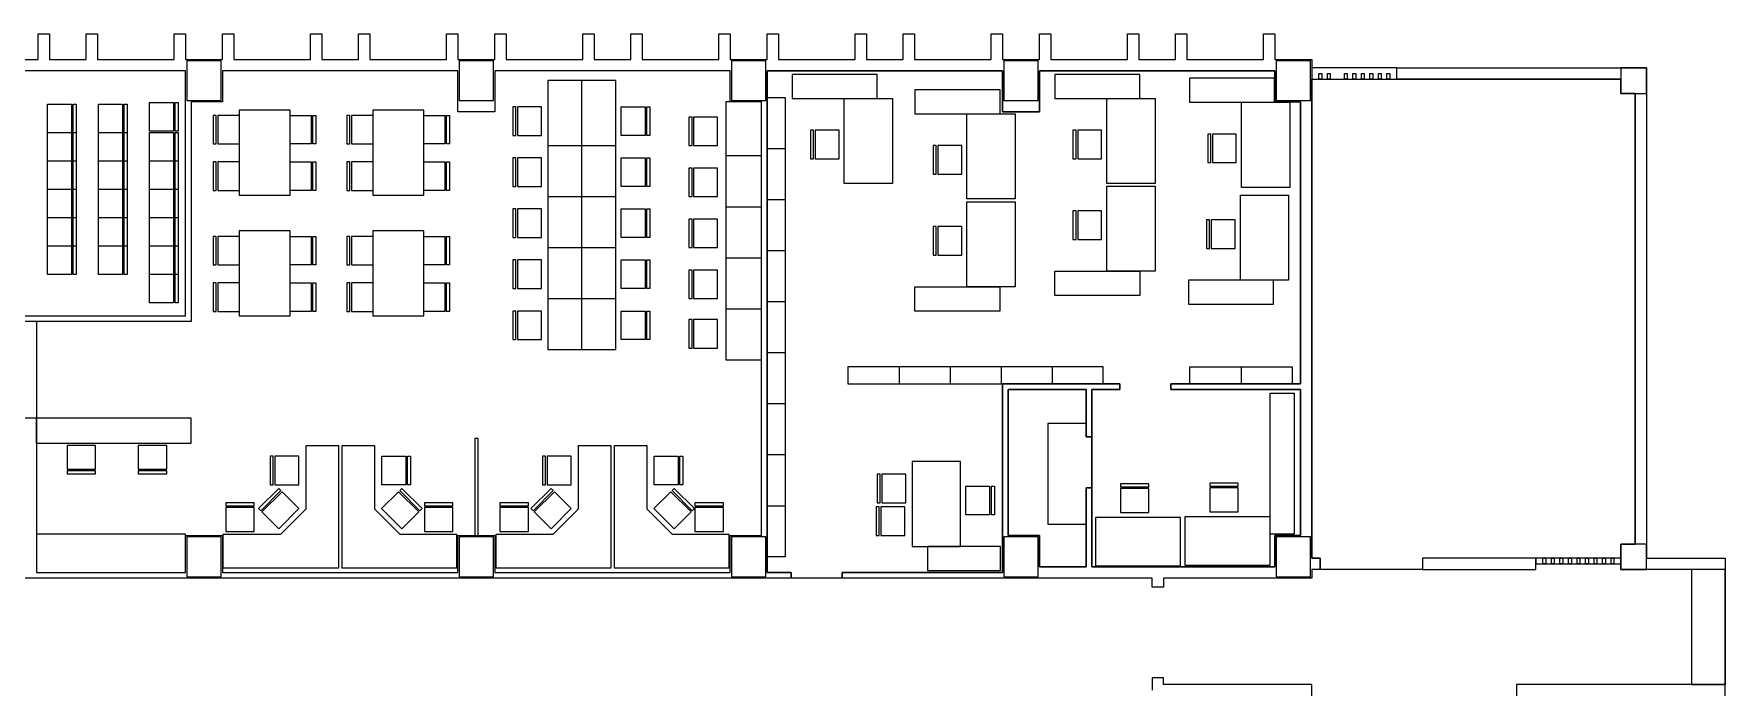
# Model space of a CAD drawing. Header units: centimetres. Extents: x 436 to 7222, y 856 to 7917.
# Drawn here: x 4241 to 7222, y 4951 to 6103 of the extents above; entities that cross this region are included whole.
import ezdxf

# ---------------------------------------------------------------- set-up
doc = ezdxf.new("R2010")
doc.units = ezdxf.units.CM
doc.header["$MEASUREMENT"] = 0
for name, color, linetype in [('Chair', 142, 'Continuous'), ('Classrooms', 1, 'Continuous'), ('Entrance', 2, 'Continuous'), ('Furniture', 2, 'Continuous'), ('Meeting rooms', 1, 'Continuous'), ('Offices', 1, 'Continuous'), ('Storage', 40, 'Continuous'), ('Walls', 6, 'Continuous')]:
    doc.layers.add(name, color=color, linetype=linetype)

msp = doc.modelspace()

# ---------------------------------------------------------------- linework, layer by layer
at = {"layer": 'Chair'}
for p, q in [((4265.4, 5979.1), (4307.6, 5979.1)), ((4265.4, 5928.8), (4265.4, 5979.1)), ((4307.6, 5979.1), (4307.6, 5928.8)), ((4310.6, 5979.1), (4315.9, 5979.1)), ((4310.6, 5928.8), (4310.6, 5979.1)), ((4315.9, 5979.1), (4315.9, 5928.8)), ((4355.4, 5979.1), (4397.6, 5979.1)), ((4355.4, 5928.8), (4355.4, 5979.1)), ((4397.6, 5979.1), (4397.6, 5928.8)), ((4400.6, 5979.1), (4405.9, 5979.1)), ((4400.6, 5928.8), (4400.6, 5979.1)), ((4405.9, 5979.1), (4405.9, 5928.8)), ((4445.4, 5982.1), (4487.6, 5982.1)), ((4445.4, 5931.7), (4445.4, 5982.1)), ((4487.6, 5982.1), (4487.6, 5931.7)), ((4490.6, 5982.1), (4495.9, 5982.1)), ((4490.6, 5931.7), (4490.6, 5982.1)), ((4495.9, 5982.1), (4495.9, 5931.7)), ((5090.9, 5974.4), (5085.6, 5974.4)), ((5085.6, 5974.4), (5085.6, 5924.1)), ((5090.9, 5924.1), (5090.9, 5974.4)), ((5136.1, 5974.4), (5093.9, 5974.4)), ((5093.9, 5974.4), (5093.9, 5924.1)), ((5136.1, 5924.1), (5136.1, 5974.4)), ((5276.8, 5974.4), (5319, 5974.4)), ((5276.8, 5924.1), (5276.8, 5974.4)), ((5319, 5974.4), (5319, 5924.1)), ((5321.9, 5974.4), (5327.3, 5974.4)), ((5321.9, 5924.1), (5321.9, 5974.4)), ((5327.3, 5974.4), (5327.3, 5924.1)), ((4562.9, 5959.4), (4557.5, 5959.4)), ((4557.5, 5959.4), (4557.5, 5909)), ((4562.9, 5909), (4562.9, 5959.4)), ((4603.4, 5959.4), (4565.9, 5959.4)), ((4565.9, 5959.4), (4565.9, 5909)), ((4693.4, 5959.4), (4730.2, 5959.4)), ((4730.2, 5959.4), (4730.2, 5909)), ((4733.2, 5959.4), (4738.5, 5959.4)), ((4733.2, 5909), (4733.2, 5959.4)), ((4738.5, 5959.4), (4738.5, 5909)), ((4798.2, 5959.4), (4792.8, 5959.4)), ((4792.8, 5959.4), (4792.8, 5909)), ((4798.2, 5909), (4798.2, 5959.4)), ((4838.6, 5959.4), (4801.2, 5959.4)), ((4801.2, 5959.4), (4801.2, 5909)), ((4928.6, 5959.4), (4965.5, 5959.4)), ((4965.5, 5959.4), (4965.5, 5909)), ((4968.5, 5959.4), (4973.8, 5959.4)), ((4968.5, 5909), (4968.5, 5959.4)), ((4973.8, 5959.4), (4973.8, 5909)), ((5401.4, 5956.5), (5396, 5956.5)), ((5396, 5956.5), (5396, 5906.2)), ((5401.4, 5906.2), (5401.4, 5956.5)), ((5446.5, 5956.5), (5404.3, 5956.5)), ((5404.3, 5956.5), (5404.3, 5906.2)), ((5446.5, 5906.2), (5446.5, 5956.5)), ((5615.4, 5933.1), (5610, 5933.1)), ((5610, 5933.1), (5610, 5882.8)), ((5615.4, 5882.8), (5615.4, 5933.1)), ((5660.5, 5933.1), (5618.3, 5933.1)), ((5618.3, 5933.1), (5618.3, 5882.8)), ((5660.5, 5882.8), (5660.5, 5933.1)), ((6078.3, 5933.1), (6072.9, 5933.1)), ((6072.9, 5933.1), (6072.9, 5882.8)), ((6078.3, 5882.8), (6078.3, 5933.1)), ((6123.4, 5933.1), (6081.3, 5933.1)), ((6081.3, 5933.1), (6081.3, 5882.8)), ((6123.4, 5882.8), (6123.4, 5933.1)), ((4265.4, 5929.1), (4307.6, 5929.1)), ((4265.4, 5878.8), (4265.4, 5929.1)), ((4307.6, 5928.8), (4265.4, 5928.8)), ((4307.6, 5929.1), (4307.6, 5878.8)), ((4310.6, 5929.1), (4315.9, 5929.1)), ((4310.6, 5878.8), (4310.6, 5929.1)), ((4315.9, 5928.8), (4310.6, 5928.8)), ((4315.9, 5929.1), (4315.9, 5878.8)), ((4355.4, 5929.1), (4397.6, 5929.1)), ((4355.4, 5878.8), (4355.4, 5929.1)), ((4397.6, 5928.8), (4355.4, 5928.8)), ((4397.6, 5929.1), (4397.6, 5878.8)), ((4400.6, 5929.1), (4405.9, 5929.1)), ((4400.6, 5878.8), (4400.6, 5929.1)), ((4405.9, 5928.8), (4400.6, 5928.8)), ((4405.9, 5929.1), (4405.9, 5878.8)), ((4487.6, 5931.7), (4445.4, 5931.7)), ((4445.4, 5929.1), (4487.6, 5929.1)), ((4445.4, 5878.8), (4445.4, 5929.1)), ((4487.6, 5929.1), (4487.6, 5878.8)), ((4495.9, 5931.7), (4490.6, 5931.7)), ((4490.6, 5929.1), (4495.9, 5929.1)), ((4490.6, 5878.8), (4490.6, 5929.1)), ((4495.9, 5929.1), (4495.9, 5878.8)), ((4557.5, 5909), (4562.9, 5909)), ((4565.9, 5909), (4603.4, 5909)), ((4730.2, 5909), (4693.4, 5909)), ((4738.5, 5909), (4733.2, 5909)), ((4792.8, 5909), (4798.2, 5909)), ((4801.2, 5909), (4838.6, 5909)), ((4965.5, 5909), (4928.6, 5909)), ((4973.8, 5909), (4968.5, 5909)), ((5085.6, 5924.1), (5090.9, 5924.1)), ((5093.9, 5924.1), (5136.1, 5924.1)), ((5319, 5924.1), (5276.8, 5924.1)), ((5327.3, 5924.1), (5321.9, 5924.1)), ((5396, 5906.2), (5401.4, 5906.2)), ((5404.3, 5906.2), (5446.5, 5906.2)), ((5831.8, 5906.3), (5826.5, 5906.3)), ((5826.5, 5906.3), (5826.5, 5855.9)), ((5831.8, 5855.9), (5831.8, 5906.3)), ((5877, 5906.3), (5834.8, 5906.3)), ((5834.8, 5906.3), (5834.8, 5855.9)), ((5877, 5855.9), (5877, 5906.3)), ((6315.7, 5926.5), (6310.3, 5926.5)), ((6310.3, 5926.5), (6310.3, 5876.2)), ((6315.7, 5876.2), (6315.7, 5926.5)), ((6360.8, 5926.5), (6318.6, 5926.5)), ((6318.6, 5926.5), (6318.6, 5876.2)), ((6360.8, 5876.2), (6360.8, 5926.5)), ((4265.4, 5879.1), (4307.6, 5879.1)), ((4265.4, 5828.8), (4265.4, 5879.1)), ((4307.6, 5878.8), (4265.4, 5878.8)), ((4307.6, 5879.1), (4307.6, 5828.8)), ((4310.6, 5879.1), (4315.9, 5879.1)), ((4310.6, 5828.8), (4310.6, 5879.1)), ((4315.9, 5878.8), (4310.6, 5878.8)), ((4315.9, 5879.1), (4315.9, 5828.8)), ((4355.4, 5879.1), (4397.6, 5879.1)), ((4355.4, 5828.8), (4355.4, 5879.1)), ((4397.6, 5878.8), (4355.4, 5878.8)), ((4397.6, 5879.1), (4397.6, 5828.8)), ((4400.6, 5879.1), (4405.9, 5879.1)), ((4400.6, 5828.8), (4400.6, 5879.1)), ((4405.9, 5878.8), (4400.6, 5878.8)), ((4405.9, 5879.1), (4405.9, 5828.8)), ((4445.4, 5879.1), (4487.6, 5879.1)), ((4445.4, 5828.8), (4445.4, 5879.1)), ((4487.6, 5878.8), (4445.4, 5878.8)), ((4487.6, 5879.1), (4487.6, 5828.8)), ((4490.6, 5879.1), (4495.9, 5879.1)), ((4490.6, 5828.8), (4490.6, 5879.1)), ((4495.9, 5878.8), (4490.6, 5878.8)), ((4495.9, 5879.1), (4495.9, 5828.8)), ((4562.9, 5877.4), (4557.5, 5877.4)), ((4557.5, 5877.4), (4557.5, 5827.1)), ((4562.9, 5827.1), (4562.9, 5877.4)), ((4603.4, 5877.4), (4565.9, 5877.4)), ((4565.9, 5877.4), (4565.9, 5827.1)), ((4693.4, 5877.4), (4730.2, 5877.4)), ((4730.2, 5877.4), (4730.2, 5827.1)), ((4733.2, 5877.4), (4738.5, 5877.4)), ((4733.2, 5827.1), (4733.2, 5877.4)), ((4738.5, 5877.4), (4738.5, 5827.1)), ((4798.2, 5877.4), (4792.8, 5877.4)), ((4792.8, 5877.4), (4792.8, 5827.1)), ((4798.2, 5827.1), (4798.2, 5877.4)), ((4838.6, 5877.4), (4801.2, 5877.4)), ((4801.2, 5877.4), (4801.2, 5827.1)), ((4928.6, 5877.4), (4965.5, 5877.4)), ((4965.5, 5877.4), (4965.5, 5827.1)), ((4968.5, 5877.4), (4973.8, 5877.4)), ((4968.5, 5827.1), (4968.5, 5877.4)), ((4973.8, 5877.4), (4973.8, 5827.1)), ((5090.9, 5884.4), (5085.6, 5884.4)), ((5085.6, 5884.4), (5085.6, 5834.1)), ((5090.9, 5834.1), (5090.9, 5884.4)), ((5136.1, 5884.4), (5093.9, 5884.4)), ((5093.9, 5884.4), (5093.9, 5834.1)), ((5136.1, 5834.1), (5136.1, 5884.4)), ((5276.8, 5884.4), (5319, 5884.4)), ((5276.8, 5834.1), (5276.8, 5884.4)), ((5319, 5884.4), (5319, 5834.1)), ((5321.9, 5884.4), (5327.3, 5884.4)), ((5321.9, 5834.1), (5321.9, 5884.4)), ((5327.3, 5884.4), (5327.3, 5834.1)), ((5610, 5882.8), (5615.4, 5882.8)), ((5618.3, 5882.8), (5660.5, 5882.8)), ((6072.9, 5882.8), (6078.3, 5882.8)), ((6081.3, 5882.8), (6123.4, 5882.8)), ((6310.3, 5876.2), (6315.7, 5876.2)), ((6318.6, 5876.2), (6360.8, 5876.2)), ((5401.4, 5866.5), (5396, 5866.5)), ((5396, 5866.5), (5396, 5816.2)), ((5401.4, 5816.2), (5401.4, 5866.5)), ((5446.5, 5866.5), (5404.3, 5866.5)), ((5404.3, 5866.5), (5404.3, 5816.2)), ((5446.5, 5816.2), (5446.5, 5866.5)), ((5826.5, 5855.9), (5831.8, 5855.9)), ((5834.8, 5855.9), (5877, 5855.9)), ((4265.4, 5829.1), (4307.6, 5829.1)), ((4265.4, 5778.8), (4265.4, 5829.1)), ((4307.6, 5828.8), (4265.4, 5828.8)), ((4307.6, 5829.1), (4307.6, 5778.8)), ((4310.6, 5829.1), (4315.9, 5829.1)), ((4310.6, 5778.8), (4310.6, 5829.1)), ((4315.9, 5828.8), (4310.6, 5828.8)), ((4315.9, 5829.1), (4315.9, 5778.8)), ((4355.4, 5829.1), (4397.6, 5829.1)), ((4355.4, 5778.8), (4355.4, 5829.1)), ((4397.6, 5828.8), (4355.4, 5828.8)), ((4397.6, 5829.1), (4397.6, 5778.8)), ((4400.6, 5829.1), (4405.9, 5829.1)), ((4400.6, 5778.8), (4400.6, 5829.1)), ((4405.9, 5828.8), (4400.6, 5828.8)), ((4405.9, 5829.1), (4405.9, 5778.8)), ((4445.4, 5829.1), (4487.6, 5829.1)), ((4445.4, 5778.8), (4445.4, 5829.1)), ((4487.6, 5828.8), (4445.4, 5828.8)), ((4487.6, 5829.1), (4487.6, 5778.8)), ((4490.6, 5829.1), (4495.9, 5829.1)), ((4490.6, 5778.8), (4490.6, 5829.1)), ((4495.9, 5828.8), (4490.6, 5828.8)), ((4495.9, 5829.1), (4495.9, 5778.8)), ((4557.5, 5827.1), (4562.9, 5827.1)), ((4565.9, 5827.1), (4603.4, 5827.1)), ((4730.2, 5827.1), (4693.4, 5827.1)), ((4738.5, 5827.1), (4733.2, 5827.1)), ((4792.8, 5827.1), (4798.2, 5827.1)), ((4801.2, 5827.1), (4838.6, 5827.1)), ((4965.5, 5827.1), (4928.6, 5827.1)), ((4973.8, 5827.1), (4968.5, 5827.1)), ((5085.6, 5834.1), (5090.9, 5834.1)), ((5093.9, 5834.1), (5136.1, 5834.1)), ((5319, 5834.1), (5276.8, 5834.1)), ((5327.3, 5834.1), (5321.9, 5834.1)), ((5396, 5816.2), (5401.4, 5816.2)), ((5404.3, 5816.2), (5446.5, 5816.2)), ((5090.9, 5794.4), (5085.6, 5794.4)), ((5085.6, 5794.4), (5085.6, 5744.1)), ((5090.9, 5744.1), (5090.9, 5794.4)), ((5136.1, 5794.4), (5093.9, 5794.4)), ((5093.9, 5794.4), (5093.9, 5744.1)), ((5136.1, 5744.1), (5136.1, 5794.4)), ((5276.8, 5794.4), (5319, 5794.4)), ((5276.8, 5744.1), (5276.8, 5794.4)), ((5319, 5794.4), (5319, 5744.1)), ((5321.9, 5794.4), (5327.3, 5794.4)), ((5321.9, 5744.1), (5321.9, 5794.4)), ((5327.3, 5794.4), (5327.3, 5744.1)), ((6078.3, 5790.8), (6072.9, 5790.8)), ((6072.9, 5790.8), (6072.9, 5740.4)), ((6078.3, 5740.4), (6078.3, 5790.8)), ((6123.4, 5790.8), (6081.3, 5790.8)), ((6081.3, 5790.8), (6081.3, 5740.4)), ((6123.4, 5740.4), (6123.4, 5790.8)), ((4265.4, 5779.1), (4307.6, 5779.1)), ((4265.4, 5728.8), (4265.4, 5779.1)), ((4307.6, 5778.8), (4265.4, 5778.8)), ((4307.6, 5779.1), (4307.6, 5728.8)), ((4310.6, 5779.1), (4315.9, 5779.1)), ((4310.6, 5728.8), (4310.6, 5779.1)), ((4315.9, 5778.8), (4310.6, 5778.8)), ((4315.9, 5779.1), (4315.9, 5728.8)), ((4355.4, 5779.1), (4397.6, 5779.1)), ((4355.4, 5728.8), (4355.4, 5779.1)), ((4397.6, 5778.8), (4355.4, 5778.8)), ((4397.6, 5779.1), (4397.6, 5728.8)), ((4400.6, 5779.1), (4405.9, 5779.1)), ((4400.6, 5728.8), (4400.6, 5779.1)), ((4405.9, 5778.8), (4400.6, 5778.8)), ((4405.9, 5779.1), (4405.9, 5728.8)), ((4445.4, 5779.1), (4487.6, 5779.1)), ((4445.4, 5728.8), (4445.4, 5779.1)), ((4487.6, 5778.8), (4445.4, 5778.8)), ((4487.6, 5779.1), (4487.6, 5728.8)), ((4490.6, 5779.1), (4495.9, 5779.1)), ((4490.6, 5728.8), (4490.6, 5779.1)), ((4495.9, 5778.8), (4490.6, 5778.8)), ((4495.9, 5779.1), (4495.9, 5728.8)), ((5401.4, 5776.5), (5396, 5776.5)), ((5396, 5776.5), (5396, 5726.2)), ((5401.4, 5726.2), (5401.4, 5776.5)), ((5446.5, 5776.5), (5404.3, 5776.5)), ((5404.3, 5776.5), (5404.3, 5726.2)), ((5446.5, 5726.2), (5446.5, 5776.5)), ((5831.7, 5763.2), (5826.3, 5763.2)), ((5826.3, 5763.2), (5826.3, 5712.8)), ((5831.7, 5712.8), (5831.7, 5763.2)), ((5876.8, 5763.2), (5834.6, 5763.2)), ((5834.6, 5763.2), (5834.6, 5712.8)), ((5876.8, 5712.8), (5876.8, 5763.2)), ((6313.7, 5775.3), (6308.3, 5775.3)), ((6308.3, 5775.3), (6308.3, 5724.9)), ((6313.7, 5724.9), (6313.7, 5775.3)), ((6358.8, 5775.3), (6316.6, 5775.3)), ((6316.6, 5775.3), (6316.6, 5724.9)), ((6358.8, 5724.9), (6358.8, 5775.3)), ((4265.4, 5729.1), (4307.6, 5729.1)), ((4265.4, 5678.8), (4265.4, 5729.1)), ((4307.6, 5728.8), (4265.4, 5728.8)), ((4307.6, 5729.1), (4307.6, 5678.8)), ((4310.6, 5729.1), (4315.9, 5729.1)), ((4310.6, 5678.8), (4310.6, 5729.1)), ((4315.9, 5728.8), (4310.6, 5728.8)), ((4315.9, 5729.1), (4315.9, 5678.8)), ((4355.4, 5729.1), (4397.6, 5729.1)), ((4355.4, 5678.8), (4355.4, 5729.1)), ((4397.6, 5728.8), (4355.4, 5728.8)), ((4397.6, 5729.1), (4397.6, 5678.8)), ((4400.6, 5729.1), (4405.9, 5729.1)), ((4400.6, 5678.8), (4400.6, 5729.1)), ((4405.9, 5728.8), (4400.6, 5728.8)), ((4405.9, 5729.1), (4405.9, 5678.8)), ((4445.4, 5729.1), (4487.6, 5729.1)), ((4445.4, 5678.8), (4445.4, 5729.1)), ((4487.6, 5728.8), (4445.4, 5728.8)), ((4487.6, 5729.1), (4487.6, 5678.8)), ((4490.6, 5729.1), (4495.9, 5729.1)), ((4490.6, 5678.8), (4490.6, 5729.1)), ((4495.9, 5728.8), (4490.6, 5728.8)), ((4495.9, 5729.1), (4495.9, 5678.8)), ((4562.9, 5746.1), (4557.5, 5746.1)), ((4557.5, 5746.1), (4557.5, 5695.8)), ((4562.9, 5695.8), (4562.9, 5746.1)), ((4603.4, 5746.1), (4565.9, 5746.1)), ((4565.9, 5746.1), (4565.9, 5695.8)), ((4693.4, 5746.1), (4730.2, 5746.1)), ((4730.2, 5746.1), (4730.2, 5695.8)), ((4733.2, 5746.1), (4738.5, 5746.1)), ((4733.2, 5695.8), (4733.2, 5746.1)), ((4738.5, 5746.1), (4738.5, 5695.8)), ((4798.2, 5746.1), (4792.8, 5746.1)), ((4792.8, 5746.1), (4792.8, 5695.8)), ((4798.2, 5695.8), (4798.2, 5746.1)), ((4838.6, 5746.1), (4801.2, 5746.1)), ((4801.2, 5746.1), (4801.2, 5695.8)), ((4928.6, 5746.1), (4965.5, 5746.1)), ((4965.5, 5746.1), (4965.5, 5695.8)), ((4968.5, 5746.1), (4973.8, 5746.1)), ((4968.5, 5695.8), (4968.5, 5746.1)), ((4973.8, 5746.1), (4973.8, 5695.8)), ((5085.6, 5744.1), (5090.9, 5744.1)), ((5093.9, 5744.1), (5136.1, 5744.1)), ((5319, 5744.1), (5276.8, 5744.1)), ((5327.3, 5744.1), (5321.9, 5744.1)), ((5396, 5726.2), (5401.4, 5726.2)), ((5404.3, 5726.2), (5446.5, 5726.2)), ((6072.9, 5740.4), (6078.3, 5740.4)), ((6081.3, 5740.4), (6123.4, 5740.4)), ((6308.3, 5724.9), (6313.7, 5724.9)), ((6316.6, 5724.9), (6358.8, 5724.9)), ((4557.5, 5695.8), (4562.9, 5695.8)), ((4565.9, 5695.8), (4603.4, 5695.8)), ((4730.2, 5695.8), (4693.4, 5695.8)), ((4738.5, 5695.8), (4733.2, 5695.8)), ((4792.8, 5695.8), (4798.2, 5695.8)), ((4801.2, 5695.8), (4838.6, 5695.8)), ((4965.5, 5695.8), (4928.6, 5695.8)), ((4973.8, 5695.8), (4968.5, 5695.8)), ((5090.9, 5704.4), (5085.6, 5704.4)), ((5085.6, 5704.4), (5085.6, 5654.1)), ((5090.9, 5654.1), (5090.9, 5704.4)), ((5136.1, 5704.4), (5093.9, 5704.4)), ((5093.9, 5704.4), (5093.9, 5654.1)), ((5136.1, 5654.1), (5136.1, 5704.4)), ((5276.8, 5704.4), (5319, 5704.4)), ((5276.8, 5654.1), (5276.8, 5704.4)), ((5319, 5704.4), (5319, 5654.1)), ((5321.9, 5704.4), (5327.3, 5704.4)), ((5321.9, 5654.1), (5321.9, 5704.4)), ((5327.3, 5704.4), (5327.3, 5654.1)), ((5826.3, 5712.8), (5831.7, 5712.8)), ((5834.6, 5712.8), (5876.8, 5712.8)), ((4307.6, 5678.8), (4265.4, 5678.8)), ((4315.9, 5678.8), (4310.6, 5678.8)), ((4397.6, 5678.8), (4355.4, 5678.8)), ((4405.9, 5678.8), (4400.6, 5678.8)), ((4445.4, 5679.1), (4487.6, 5679.1)), ((4445.4, 5628.8), (4445.4, 5679.1)), ((4487.6, 5678.8), (4445.4, 5678.8)), ((4487.6, 5679.1), (4487.6, 5628.8)), ((4490.6, 5679.1), (4495.9, 5679.1)), ((4490.6, 5628.8), (4490.6, 5679.1)), ((4495.9, 5678.8), (4490.6, 5678.8)), ((4495.9, 5679.1), (4495.9, 5628.8)), ((4562.9, 5664.2), (4557.5, 5664.2)), ((4557.5, 5664.2), (4557.5, 5613.8)), ((4562.9, 5613.8), (4562.9, 5664.2)), ((4603.4, 5664.2), (4565.9, 5664.2)), ((4565.9, 5664.2), (4565.9, 5613.8)), ((4693.4, 5664.2), (4730.2, 5664.2)), ((4730.2, 5664.2), (4730.2, 5613.8)), ((4733.2, 5664.2), (4738.5, 5664.2)), ((4733.2, 5613.8), (4733.2, 5664.2)), ((4738.5, 5664.2), (4738.5, 5613.8)), ((4798.2, 5664.2), (4792.8, 5664.2)), ((4792.8, 5664.2), (4792.8, 5613.8)), ((4798.2, 5613.8), (4798.2, 5664.2)), ((4838.6, 5664.2), (4801.2, 5664.2)), ((4801.2, 5664.2), (4801.2, 5613.8)), ((4928.6, 5664.2), (4965.5, 5664.2)), ((4965.5, 5664.2), (4965.5, 5613.8)), ((4968.5, 5664.2), (4973.8, 5664.2)), ((4968.5, 5613.8), (4968.5, 5664.2)), ((4973.8, 5664.2), (4973.8, 5613.8)), ((5401.4, 5686.5), (5396, 5686.5)), ((5396, 5686.5), (5396, 5636.2)), ((5401.4, 5636.2), (5401.4, 5686.5)), ((5446.5, 5686.5), (5404.3, 5686.5)), ((5404.3, 5686.5), (5404.3, 5636.2)), ((5446.5, 5636.2), (5446.5, 5686.5)), ((5085.6, 5654.1), (5090.9, 5654.1)), ((5093.9, 5654.1), (5136.1, 5654.1)), ((5319, 5654.1), (5276.8, 5654.1)), ((5327.3, 5654.1), (5321.9, 5654.1)), ((5396, 5636.2), (5401.4, 5636.2)), ((5404.3, 5636.2), (5446.5, 5636.2)), ((4487.6, 5628.8), (4445.4, 5628.8)), ((4495.9, 5628.8), (4490.6, 5628.8)), ((4557.5, 5613.8), (4562.9, 5613.8)), ((4565.9, 5613.8), (4603.4, 5613.8)), ((4730.2, 5613.8), (4693.4, 5613.8)), ((4738.5, 5613.8), (4733.2, 5613.8)), ((4792.8, 5613.8), (4798.2, 5613.8)), ((4801.2, 5613.8), (4838.6, 5613.8)), ((4965.5, 5613.8), (4928.6, 5613.8)), ((4973.8, 5613.8), (4968.5, 5613.8)), ((5090.9, 5614.4), (5085.6, 5614.4)), ((5085.6, 5614.4), (5085.6, 5564.1)), ((5090.9, 5564.1), (5090.9, 5614.4)), ((5136.1, 5614.4), (5093.9, 5614.4)), ((5093.9, 5614.4), (5093.9, 5564.1)), ((5136.1, 5564.1), (5136.1, 5614.4)), ((5276.8, 5614.4), (5319, 5614.4)), ((5276.8, 5564.1), (5276.8, 5614.4)), ((5319, 5614.4), (5319, 5564.1)), ((5321.9, 5614.4), (5327.3, 5614.4)), ((5321.9, 5564.1), (5321.9, 5614.4)), ((5327.3, 5614.4), (5327.3, 5564.1)), ((5401.4, 5599.3), (5396, 5599.3)), ((5396, 5599.3), (5396, 5549)), ((5401.4, 5549), (5401.4, 5599.3)), ((5446.5, 5599.3), (5404.3, 5599.3)), ((5404.3, 5599.3), (5404.3, 5549)), ((5446.5, 5549), (5446.5, 5599.3)), ((5085.6, 5564.1), (5090.9, 5564.1)), ((5093.9, 5564.1), (5136.1, 5564.1)), ((5319, 5564.1), (5276.8, 5564.1)), ((5327.3, 5564.1), (5321.9, 5564.1)), ((5396, 5549), (5401.4, 5549)), ((5404.3, 5549), (5446.5, 5549)), ((4299.8, 5377.4), (4299.8, 5335.2)), ((4350.1, 5377.4), (4299.8, 5377.4)), ((4350.1, 5335.2), (4350.1, 5377.4)), ((4425.5, 5377.4), (4425.5, 5335.2)), ((4475.9, 5377.4), (4425.5, 5377.4)), ((4475.9, 5335.2), (4475.9, 5377.4)), ((4663.2, 5358.4), (4657.9, 5358.4)), ((4657.9, 5358.4), (4657.9, 5308)), ((4663.2, 5308), (4663.2, 5358.4)), ((4708.4, 5358.4), (4666.2, 5358.4)), ((4666.2, 5358.4), (4666.2, 5308)), ((4708.4, 5308), (4708.4, 5358.4)), ((4854.7, 5358.4), (4896.9, 5358.4)), ((4854.7, 5308), (4854.7, 5358.4)), ((4896.9, 5358.4), (4896.9, 5308)), ((4899.9, 5358.4), (4905.2, 5358.4)), ((4899.9, 5308), (4899.9, 5358.4)), ((4905.2, 5358.4), (4905.2, 5308)), ((5143.2, 5358.4), (5137.9, 5358.4)), ((5137.9, 5358.4), (5137.9, 5308)), ((5143.2, 5308), (5143.2, 5358.4)), ((5188.4, 5358.4), (5146.2, 5358.4)), ((5146.2, 5358.4), (5146.2, 5308)), ((5188.4, 5308), (5188.4, 5358.4)), ((5334.7, 5358.4), (5376.9, 5358.4)), ((5334.7, 5308), (5334.7, 5358.4)), ((5376.9, 5358.4), (5376.9, 5308)), ((5379.9, 5358.4), (5385.2, 5358.4)), ((5379.9, 5308), (5379.9, 5358.4)), ((5385.2, 5358.4), (5385.2, 5308)), ((4299.8, 5335.2), (4350.1, 5335.2)), ((4299.8, 5332.3), (4299.8, 5326.9)), ((4350.1, 5332.3), (4299.8, 5332.3)), ((4299.8, 5326.9), (4350.1, 5326.9)), ((4350.1, 5326.9), (4350.1, 5332.3)), ((4425.5, 5335.2), (4475.9, 5335.2)), ((4425.5, 5332.3), (4425.5, 5326.9)), ((4475.9, 5332.3), (4425.5, 5332.3)), ((4425.5, 5326.9), (4475.9, 5326.9)), ((4475.9, 5326.9), (4475.9, 5332.3)), ((4657.9, 5308), (4663.2, 5308)), ((4666.2, 5308), (4708.4, 5308)), ((4896.9, 5308), (4854.7, 5308)), ((4905.2, 5308), (4899.9, 5308)), ((5137.9, 5308), (5143.2, 5308)), ((5146.2, 5308), (5188.4, 5308)), ((5376.9, 5308), (5334.7, 5308)), ((5385.2, 5308), (5379.9, 5308)), ((5732.9, 5326.6), (5727.5, 5326.6)), ((5727.5, 5326.6), (5727.5, 5276.3)), ((5732.9, 5276.3), (5732.9, 5326.6)), ((5778, 5326.6), (5735.8, 5326.6)), ((5735.8, 5326.6), (5735.8, 5276.3)), ((5778, 5276.3), (5778, 5326.6)), ((6206.7, 5309.6), (6156.4, 5309.6)), ((6156.4, 5309.6), (6156.4, 5304.2)), ((6206.7, 5304.2), (6206.7, 5309.6)), ((6364.3, 5310.9), (6314, 5310.9)), ((6314, 5310.9), (6314, 5305.5)), ((6364.3, 5305.5), (6364.3, 5310.9)), ((4637.4, 5266), (4673, 5301.6)), ((4676.8, 5297.8), (4641.2, 5262.2)), ((4643.3, 5260.1), (4678.9, 5295.7)), ((4673, 5301.6), (4676.8, 5297.8)), ((4678.9, 5295.7), (4708.7, 5265.9)), ((4884.2, 5295.7), (4854.4, 5265.9)), ((4919.8, 5260.1), (4884.2, 5295.7)), ((4890.1, 5301.6), (4886.3, 5297.8)), ((4886.3, 5297.8), (4921.9, 5262.2)), ((4925.7, 5266), (4890.1, 5301.6)), ((5117.4, 5266), (5153, 5301.6)), ((5156.8, 5297.8), (5121.2, 5262.2)), ((5123.3, 5260.1), (5158.9, 5295.7)), ((5153, 5301.6), (5156.8, 5297.8)), ((5158.9, 5295.7), (5188.7, 5265.9)), ((5364.2, 5295.7), (5334.4, 5265.9)), ((5399.8, 5260.1), (5364.2, 5295.7)), ((5370.1, 5301.6), (5366.3, 5297.8)), ((5366.3, 5297.8), (5401.9, 5262.2)), ((5405.7, 5266), (5370.1, 5301.6)), ((5883.8, 5305.5), (5926, 5305.5)), ((5883.8, 5255.1), (5883.8, 5305.5)), ((5926, 5305.5), (5926, 5255.1)), ((5929, 5305.5), (5934.3, 5305.5)), ((5929, 5255.1), (5929, 5305.5)), ((5934.3, 5305.5), (5934.3, 5255.1)), ((6156.4, 5304.2), (6206.7, 5304.2)), ((6156.4, 5301.3), (6156.4, 5259.1)), ((6206.7, 5301.3), (6156.4, 5301.3)), ((6206.7, 5259.1), (6206.7, 5301.3)), ((6314, 5305.5), (6364.3, 5305.5)), ((6314, 5302.5), (6314, 5260.4)), ((6364.3, 5302.5), (6314, 5302.5)), ((6364.3, 5260.4), (6364.3, 5302.5)), ((4629.9, 5276), (4579.6, 5276)), ((4579.6, 5276), (4579.6, 5270.7)), ((4579.6, 5270.7), (4629.9, 5270.7)), ((4579.6, 5267.7), (4579.6, 5225.5)), ((4629.9, 5267.7), (4579.6, 5267.7)), ((4629.9, 5270.7), (4629.9, 5276)), ((4629.9, 5225.5), (4629.9, 5267.7)), ((4641.2, 5262.2), (4637.4, 5266)), ((4673.1, 5230.3), (4643.3, 5260.1)), ((4708.7, 5265.9), (4673.1, 5230.3)), ((4854.4, 5265.9), (4890, 5230.3)), ((4890, 5230.3), (4919.8, 5260.1)), ((4921.9, 5262.2), (4925.7, 5266)), ((4980, 5276), (4929.7, 5276)), ((4929.7, 5276), (4929.7, 5270.7)), ((4929.7, 5270.7), (4980, 5270.7)), ((4929.7, 5267.7), (4929.7, 5225.5)), ((4980, 5267.7), (4929.7, 5267.7)), ((4980, 5270.7), (4980, 5276)), ((4980, 5225.5), (4980, 5267.7)), ((5113, 5276), (5062.6, 5276)), ((5062.6, 5276), (5062.6, 5270.7)), ((5062.6, 5270.7), (5113, 5270.7)), ((5062.6, 5267.7), (5062.6, 5225.5)), ((5113, 5267.7), (5062.6, 5267.7)), ((5113, 5270.7), (5113, 5276)), ((5113, 5225.5), (5113, 5267.7)), ((5121.2, 5262.2), (5117.4, 5266)), ((5153.1, 5230.3), (5123.3, 5260.1)), ((5334.4, 5265.9), (5370, 5230.3)), ((5370, 5230.3), (5399.8, 5260.1)), ((5401.9, 5262.2), (5405.7, 5266)), ((5456.7, 5276), (5406.4, 5276)), ((5406.4, 5276), (5406.4, 5270.7)), ((5406.4, 5270.7), (5456.7, 5270.7)), ((5406.4, 5267.7), (5406.4, 5225.5)), ((5456.7, 5267.7), (5406.4, 5267.7)), ((5456.7, 5270.7), (5456.7, 5276)), ((5456.7, 5225.5), (5456.7, 5267.7)), ((5731.5, 5268.8), (5726.1, 5268.8)), ((5726.1, 5268.8), (5726.1, 5218.5)), ((5727.5, 5276.3), (5732.9, 5276.3)), ((5731.5, 5218.5), (5731.5, 5268.8)), ((5776.6, 5268.8), (5734.4, 5268.8)), ((5734.4, 5268.8), (5734.4, 5218.5)), ((5735.8, 5276.3), (5778, 5276.3)), ((5776.6, 5218.5), (5776.6, 5268.8)), ((5926, 5255.1), (5883.8, 5255.1)), ((5934.3, 5255.1), (5929, 5255.1)), ((6156.4, 5259.1), (6206.7, 5259.1)), ((6314, 5260.4), (6364.3, 5260.4)), ((4579.6, 5225.5), (4629.9, 5225.5)), ((4929.7, 5225.5), (4980, 5225.5)), ((5062.6, 5225.5), (5113, 5225.5)), ((5406.4, 5225.5), (5456.7, 5225.5)), ((5726.1, 5218.5), (5731.5, 5218.5)), ((5734.4, 5218.5), (5776.6, 5218.5))]:
    msp.add_line(p, q, dxfattribs=at)
msp.add_lwpolyline([(5153.1, 5230.3), (5188.7, 5265.9)], dxfattribs=at)
at = {"layer": 'Classrooms'}
msp.add_lwpolyline([(4048.8, 5595.8), (4138.8, 5595.8), (4138.8, 5605.8), (4508.8, 5605.8), (4508.8, 6038.3), (4093.8, 6038.3), (4093.8, 5965.8), (4038.8, 5965.8), (4038.8, 5605.8), (4048.8, 5605.8), (4048.8, 5595.8)], dxfattribs=at)
at = {"layer": 'Entrance'}
msp.add_lwpolyline([(7222.4, 5158.3), (7163.3, 5158.3), (7163.3, 4955.8), (7222.4, 4955.8)], close=True, dxfattribs=at)
at = {"layer": 'Furniture'}
for p, q in [((5207.1, 5546.3), (5207.1, 6020.8)), ((5147.1, 5906.3), (5267.1, 5906.3)), ((5460.8, 5888.4), (5523.8, 5888.4)), ((5533.8, 5901), (5566.3, 5901)), ((5147.1, 5816.3), (5267.1, 5816.3)), ((5460.8, 5798.4), (5523.8, 5798.4)), ((5533.8, 5811), (5566.3, 5811)), ((5147.1, 5726.3), (5267.1, 5726.3)), ((5460.8, 5708.4), (5523.8, 5708.4)), ((5533.8, 5721), (5566.3, 5721)), ((5147.1, 5636.3), (5267.1, 5636.3)), ((5460.8, 5618.4), (5523.8, 5618.4)), ((5533.8, 5631), (5566.3, 5631)), ((5533.8, 5541), (5566.3, 5541)), ((5766.3, 5515.8), (5766.3, 5485.8)), ((5856.3, 5515.8), (5856.3, 5485.8)), ((5946.3, 5515.8), (5946.3, 5485.8)), ((6036.3, 5515.8), (6036.3, 5485.8)), ((6369.1, 5515.8), (6369.1, 5485.8)), ((5533.8, 5451), (5566.3, 5451)), ((5533.8, 5361), (5566.3, 5361)), ((5533.8, 5271), (5566.3, 5271))]:
    msp.add_line(p, q, dxfattribs=at)
for points in [[(5578, 5989.1), (5728, 5989.1), (5728, 6031.6), (5578, 6031.6)], [(6040.9, 5989.1), (6190.9, 5989.1), (6190.9, 6031.6), (6040.9, 6031.6)], [(6278.3, 5982.5), (6428.3, 5982.5), (6428.3, 6025), (6278.3, 6025)], [(5147.1, 5546.3), (5267.1, 5546.3), (5267.1, 6020.8), (5147.1, 6020.8)], [(5794.4, 5962.3), (5944.4, 5962.3), (5944.4, 6004.8), (5794.4, 6004.8)], [(4603.4, 5818.9), (4693.4, 5818.9), (4693.4, 5968.9), (4603.4, 5968.9)], [(4838.6, 5818.9), (4928.6, 5818.9), (4928.6, 5968.9), (4838.6, 5968.9)], [(5460.8, 5528.4), (5523.8, 5528.4), (5523.8, 5983.3), (5460.8, 5983.3)], [(5533.8, 5991), (5565.9, 5991), (5565.9, 5181), (5533.8, 5181)], [(5754.7, 5839.1), (5669.7, 5839.1), (5669.7, 5989.1), (5754.7, 5989.1)], [(5886.1, 5962.3), (5971.1, 5962.3), (5971.1, 5812.3), (5886.1, 5812.3)], [(6132.6, 5989.1), (6217.6, 5989.1), (6217.6, 5839.1), (6132.6, 5839.1)], [(6455, 5832.5), (6370, 5832.5), (6370, 5982.5), (6455, 5982.5)], [(6132.6, 5834.5), (6217.6, 5834.5), (6217.6, 5684.5), (6132.6, 5684.5)], [(6453, 5669), (6368, 5669), (6368, 5819), (6453, 5819)], [(5886, 5806.9), (5971, 5806.9), (5971, 5656.9), (5886, 5656.9)], [(4603.4, 5605.6), (4693.4, 5605.6), (4693.4, 5755.6), (4603.4, 5755.6)], [(4838.6, 5605.6), (4928.6, 5605.6), (4928.6, 5755.6), (4838.6, 5755.6)], [(6190.9, 5642), (6040.9, 5642), (6040.9, 5684.5), (6190.9, 5684.5)], [(6276.3, 5626.5), (6426.3, 5626.5), (6426.3, 5669), (6276.3, 5669)], [(5944.2, 5614.4), (5794.2, 5614.4), (5794.2, 5656.9), (5944.2, 5656.9)], [(5676.3, 5485.8), (6126.3, 5485.8), (6126.3, 5515.8), (5676.3, 5515.8)], [(6279.1, 5515.8), (6459.1, 5515.8), (6459.1, 5485.8), (6279.1, 5485.8)], [(6096.3, 5163.4), (6013.8, 5163.4), (6013.8, 5218.3), (5958.8, 5218.3), (5958.8, 5475.8), (6096.3, 5475.8), (6096.3, 5415.8), (6028.8, 5415.8), (6028.8, 5238.4), (6096.3, 5238.4)], [(6420.3, 5469.6), (6462.8, 5469.6), (6462.8, 5220.8), (6420.3, 5220.8)], [(4246.3, 5425.8), (4517.8, 5425.8), (4517.8, 5380.8), (4246.3, 5380.8)], [(4778.6, 5160.6), (4575, 5160.6), (4575, 5220.6), (4676.6, 5220.6), (4721.6, 5265.6), (4721.6, 5377.3), (4778.6, 5377.3)], [(4886.6, 5220.6), (4986.4, 5220.6), (4986.4, 5160.6), (4784.6, 5160.6), (4784.6, 5377.3), (4841.6, 5377.3), (4841.6, 5265.6)], [(5018.6, 5218.3), (5024.6, 5218.3), (5024.6, 5389.8), (5018.6, 5389.8)], [(5258.6, 5160.6), (5056.2, 5160.6), (5056.2, 5220.6), (5156.6, 5220.6), (5201.6, 5265.6), (5201.6, 5377.3), (5258.6, 5377.3)], [(5366.6, 5220.6), (5466.4, 5220.6), (5466.4, 5160.6), (5264.6, 5160.6), (5264.6, 5377.3), (5321.6, 5377.3), (5321.6, 5265.6)], [(5789.7, 5199.1), (5874.7, 5199.1), (5874.7, 5349.1), (5789.7, 5349.1)], [(6112.7, 5164.9), (6262.7, 5164.9), (6262.7, 5249.9), (6112.7, 5249.9)], [(6270.3, 5166.2), (6420.3, 5166.2), (6420.3, 5251.2), (6270.3, 5251.2)], [(4246.3, 5153.3), (4508.8, 5153.3), (4508.8, 5220.8), (4246.3, 5220.8)], [(5816.4, 5156.6), (5945.2, 5156.6), (5945.2, 5199.1), (5816.4, 5199.1)]]:
    msp.add_lwpolyline(points, close=True, dxfattribs=at)
at = {"layer": 'Meeting rooms'}
msp.add_lwpolyline([(4246.3, 5595.8), (4246.3, 5153.3), (4508.8, 5153.3), (4508.8, 5218.3), (4573.8, 5218.3), (4573.8, 5153.3), (4988.8, 5153.3), (4988.8, 5218.3), (5053.8, 5218.3), (5053.8, 5153.3), (5468.8, 5153.3), (5468.8, 5218.3), (5523.8, 5218.3), (5523.8, 5983.3), (5468.8, 5983.3), (5468.8, 6038.3), (5053.8, 6038.3), (5053.8, 5965.8), (4988.8, 5965.8), (4988.8, 6038.3), (4573.8, 6038.3), (4573.8, 5983.3), (4518.8, 5983.3), (4518.8, 5595.8), (4246.3, 5595.8)], dxfattribs=at)
at = {"layer": 'Offices'}
msp.add_lwpolyline([(5666.3, 5153.4), (5666.3, 5143.4), (5576.3, 5143.4), (5576.3, 5153.3), (5533.8, 5153.3), (5533.8, 6038.3), (5948.8, 6038.3), (5948.8, 5965.8), (6013.8, 5965.8), (6013.8, 6038.3), (6428.8, 6038.3), (6428.8, 5983.3), (6473.8, 5983.3), (6473.8, 5485.8), (6245.2, 5485.8), (6245.2, 5475.8), (6473.8, 5475.8), (6473.8, 5218.3), (6428.8, 5218.3), (6428.8, 5163.4), (6106.3, 5163.4), (6106.3, 5475.8), (6155.2, 5475.8), (6155.2, 5485.8), (5948.8, 5485.8), (5948.8, 5153.4), (5666.3, 5153.4)], dxfattribs=at)
at = {"layer": 'Storage'}
msp.add_lwpolyline([(7063.8, 5203.3), (7038.8, 5203.3), (7038.8, 5178.3), (6888.8, 5178.3), (6688.8, 5178.3), (6688.8, 5158.3), (6508.8, 5158.3), (6508.8, 5178.3), (6493.8, 5178.3), (6493.8, 6023.3), (6643.8, 6023.3), (7038.8, 6023.3), (7038.8, 5998.3), (7063.8, 5998.3)], close=True, dxfattribs=at)
msp.add_lwpolyline([(6106.3, 5302.4), (6096.3, 5302.4), (6096.3, 5163.4), (6013.8, 5163.4), (6013.8, 5218.3), (5958.8, 5218.3), (5958.8, 5475.8), (6096.3, 5475.8), (6096.3, 5392.5), (6106.3, 5392.4), (6106.3, 5302.4)], dxfattribs=at)
at = {"layer": 'Walls'}
for points in [[(4113.8, 6058.3), (4248.8, 6058.3), (4248.8, 6103.3), (4268.8, 6103.3), (4268.8, 6058.3), (4333.8, 6058.3), (4333.8, 6103.3), (4353.8, 6103.3), (4353.8, 6058.3), (4488.8, 6058.3), (4488.8, 6103.3), (4508.8, 6103.3), (4508.8, 6058.3), (4573.8, 6058.3), (4573.8, 6103.3), (4593.8, 6103.3), (4593.8, 6058.3), (4728.8, 6058.3), (4728.8, 6103.3), (4748.8, 6103.3), (4748.8, 6058.3), (4813.8, 6058.3), (4813.8, 6103.3), (4833.8, 6103.3), (4833.8, 6058.3), (4968.8, 6058.3), (4968.8, 6103.3), (4988.8, 6103.3), (4988.8, 6058.3), (5053.8, 6058.3), (5053.8, 6103.3), (5073.8, 6103.3), (5073.8, 6058.3), (5208.8, 6058.3), (5208.8, 6103.3), (5228.8, 6103.3), (5228.8, 6058.3), (5293.8, 6058.3), (5293.8, 6103.3), (5313.8, 6103.3), (5313.8, 6058.3), (5448.8, 6058.3), (5448.8, 6103.3), (5468.8, 6103.3), (5468.8, 6058.3), (5533.8, 6058.3), (5533.8, 6103.3), (5553.8, 6103.3), (5553.8, 6058.3), (5688.8, 6058.3), (5688.8, 6103.3), (5708.8, 6103.3), (5708.8, 6058.3), (5773.8, 6058.3), (5773.8, 6103.3), (5793.8, 6103.3), (5793.8, 6058.3), (5928.8, 6058.3), (5928.8, 6103.3), (5948.8, 6103.3), (5948.8, 6058.3), (6013.8, 6058.3), (6013.8, 6103.3), (6033.8, 6103.3), (6033.8, 6058.3), (6168.8, 6058.3), (6168.8, 6103.3), (6188.8, 6103.3), (6188.8, 6058.3), (6253.8, 6058.3), (6253.8, 6103.3), (6273.8, 6103.3), (6273.8, 6058.3), (6408.8, 6058.3), (6408.8, 6103.3), (6428.8, 6103.3), (6428.8, 6058.3), (6493.8, 6058.3), (6493.8, 5178.3), (6508.8, 5178.3), (6508.8, 5158.3), (6493.8, 5158.3), (6493.8, 5143.4), (6232.7, 5143.4), (6232.7, 5127.1), (6212.7, 5127.1), (6212.7, 5143.4), (5666.3, 5143.4), (5666.3, 5153.4), (5948.8, 5153.4), (5948.8, 5485.8), (6155.2, 5485.8), (6155.2, 5475.8), (6106.3, 5475.8), (6106.3, 5392.4), (6096.3, 5392.5), (6096.3, 5475.8), (5958.8, 5475.8), (5958.8, 5218.3), (6013.8, 5218.3), (6013.8, 5163.4), (6096.3, 5163.4), (6096.3, 5302.4), (6106.3, 5302.4), (6106.3, 5163.4), (6428.8, 5163.4), (6428.8, 5218.3), (6473.8, 5218.3), (6473.8, 5475.8), (6245.2, 5475.8), (6245.2, 5485.8), (6473.8, 5485.8), (6473.8, 5983.3), (6428.8, 5983.3), (6428.8, 6038.3), (6013.8, 6038.3), (6013.8, 5965.8), (5948.8, 5965.8), (5948.8, 6038.3), (5533.8, 6038.3), (5533.8, 5153.3), (5576.3, 5153.3), (5576.3, 5143.3), (3946.3, 5143.3)], [(3286.3, 5425.8), (4246.3, 5425.8), (4246.3, 5153.3), (4508.8, 5153.3), (4508.8, 5218.3), (4573.8, 5218.3), (4573.8, 5153.3), (4988.8, 5153.3), (4988.8, 5218.3), (5053.8, 5218.3), (5053.8, 5153.3), (5468.8, 5153.3), (5468.8, 5218.3), (5523.8, 5218.3), (5523.8, 5983.3), (5468.8, 5983.3), (5468.8, 6038.3), (5053.8, 6038.3), (5053.8, 5965.8), (4988.8, 5965.8), (4988.8, 6038.3), (4573.8, 6038.3), (4573.8, 5983.3), (4518.8, 5983.3), (4518.8, 5595.8), (4138.8, 5595.8)], [(4138.8, 5605.8), (4508.8, 5605.8), (4508.8, 6038.3), (4093.8, 6038.3)], [(7038.8, 5158.3), (7038.8, 5203.3), (7063.8, 5203.3), (7063.8, 5998.3), (7038.8, 5998.3), (7038.8, 6023.3), (6643.8, 6023.3), (6643.8, 6043.3), (7083.8, 6043.3), (7083.8, 5178.3), (7222.4, 5178.3), (7222.4, 5158.3), (7038.8, 5158.3)], [(7222.4, 5158.3), (7222.4, 4955.8)], [(6493.8, 4303.3), (6493.8, 4955.8), (6232.7, 4955.8), (6232.7, 4967.1), (6212.7, 4967.1), (6212.7, 4945.8)], [(7222.4, 4935.8), (7222.4, 4955.8), (6854.6, 4955.8), (6854.6, 4275.8)]]:
    msp.add_lwpolyline(points, dxfattribs=at)
for points in [[(4511.3, 5985.8), (4571.3, 5985.8), (4571.3, 6055.8), (4511.3, 6055.8)], [(4991.3, 5985.8), (5051.3, 5985.8), (5051.3, 6055.8), (4991.3, 6055.8)], [(5471.3, 5985.8), (5531.3, 5985.8), (5531.3, 6055.8), (5471.3, 6055.8)], [(5951.3, 5985.8), (6011.3, 5985.8), (6011.3, 6055.8), (5951.3, 6055.8)], [(6431.3, 5985.8), (6491.3, 5985.8), (6491.3, 6055.8), (6431.3, 6055.8)], [(6643.8, 6043.3), (6493.8, 6043.3), (6493.8, 6023.3), (6643.8, 6023.3)], [(6511.3, 6023.3), (6506.3, 6023.3), (6506.3, 6033.3), (6511.3, 6033.3)], [(6526.3, 6023.3), (6521.3, 6023.3), (6521.3, 6033.3), (6526.3, 6033.3)], [(6556.3, 6023.3), (6551.3, 6023.3), (6551.3, 6033.3), (6556.3, 6033.3)], [(6571.3, 6023.3), (6566.3, 6023.3), (6566.3, 6033.3), (6571.3, 6033.3)], [(6586.3, 6023.3), (6581.3, 6023.3), (6581.3, 6033.3), (6586.3, 6033.3)], [(6601.3, 6023.3), (6596.3, 6023.3), (6596.3, 6033.3), (6601.3, 6033.3)], [(6616.3, 6023.3), (6611.3, 6023.3), (6611.3, 6033.3), (6616.3, 6033.3)], [(6631.3, 6023.3), (6626.3, 6023.3), (6626.3, 6033.3), (6631.3, 6033.3)], [(7038.8, 5998.3), (7083.8, 5998.3), (7083.8, 6043.3), (7038.8, 6043.3)], [(4511.3, 5145.8), (4571.3, 5145.8), (4571.3, 5215.8), (4511.3, 5215.8)], [(4991.3, 5145.8), (5051.3, 5145.8), (5051.3, 5215.8), (4991.3, 5215.8)], [(5471.3, 5145.8), (5531.3, 5145.8), (5531.3, 5215.8), (5471.3, 5215.8)], [(5951.3, 5145.8), (6011.3, 5145.8), (6011.3, 5215.8), (5951.3, 5215.8)], [(6431.3, 5145.8), (6491.3, 5145.8), (6491.3, 5215.8), (6431.3, 5215.8)], [(7038.8, 5158.3), (7083.8, 5158.3), (7083.8, 5203.3), (7038.8, 5203.3)], [(6688.8, 5158.3), (6888.8, 5158.3), (6888.8, 5178.3), (6688.8, 5178.3)], [(6888.8, 5168.3), (7038.8, 5168.3), (7038.8, 5178.3), (6888.8, 5178.3)], [(6906.3, 5168.3), (6901.3, 5168.3), (6901.3, 5178.3), (6906.3, 5178.3)], [(6921.3, 5168.3), (6916.3, 5168.3), (6916.3, 5178.3), (6921.3, 5178.3)], [(6936.3, 5168.3), (6931.3, 5168.3), (6931.3, 5178.3), (6936.3, 5178.3)], [(6951.3, 5168.3), (6946.3, 5168.3), (6946.3, 5178.3), (6951.3, 5178.3)], [(6966.3, 5168.3), (6961.3, 5168.3), (6961.3, 5178.3), (6966.3, 5178.3)], [(6981.3, 5168.3), (6976.3, 5168.3), (6976.3, 5178.3), (6981.3, 5178.3)], [(6996.3, 5168.3), (6991.3, 5168.3), (6991.3, 5178.3), (6996.3, 5178.3)], [(7011.3, 5168.3), (7006.3, 5168.3), (7006.3, 5178.3), (7011.3, 5178.3)], [(7026.3, 5168.3), (7021.3, 5168.3), (7021.3, 5178.3), (7026.3, 5178.3)]]:
    msp.add_lwpolyline(points, close=True, dxfattribs=at)

doc.saveas('drawing.dxf')
